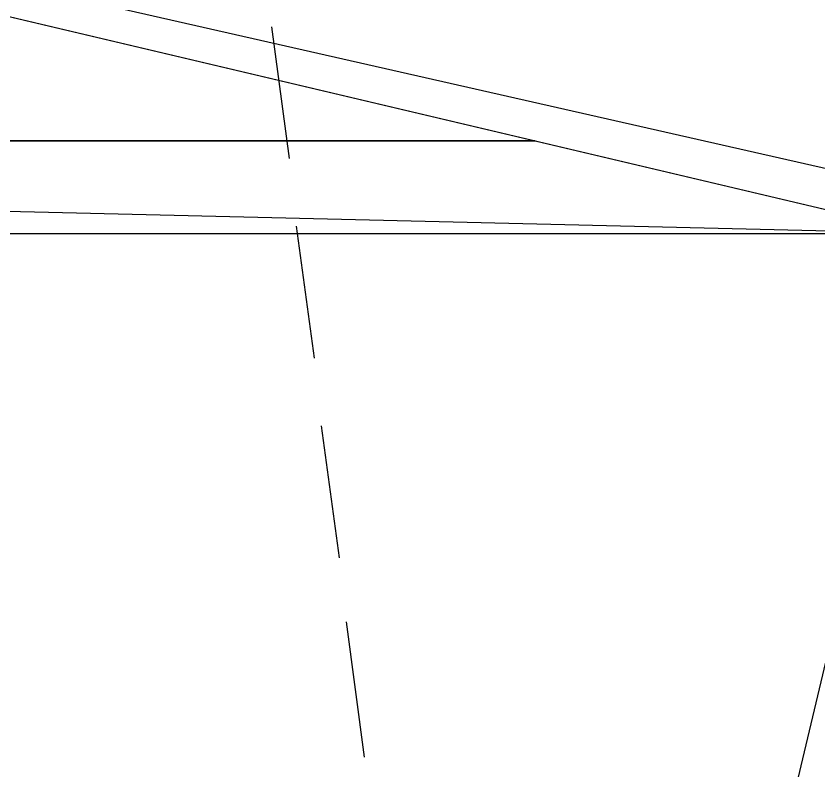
# Model space of a CAD drawing. Header units: feet. Extents: x -84 to 198, y -22 to 181.
# Drawn here: x 132.552 to 135.555, y 107.006 to 109.831 of the extents above; entities that cross this region are included whole.
import ezdxf

# ---------------------------------------------------------------- set-up
doc = ezdxf.new("R2010")
doc.units = ezdxf.units.FT
for name, color, linetype in [('A-AREA-UNIDAD', 30, 'CONTINUOUS'), ('A-LINEA', 7, 'CONTINUOUS'), ('A-MURO-CONCRETO', 8, 'CONTINUOUS')]:
    doc.layers.add(name, color=color, linetype=linetype)

msp = doc.modelspace()

# ---------------------------------------------------------------- linework, layer by layer
at = {"layer": 'A-AREA-UNIDAD'}
msp.add_lwpolyline([(99.648, 122.6133), (99.648, 121.6533), (99.04, 121.1378), (98.4, 118.0444), (98.8, 117.4578), (99.552, 117.2978), (99.68, 116.8889), (104.96, 115.7333), (105.072, 115.4133), (106.432, 115.0933), (106.72, 116.0533), (107.68, 116.0533), (114.448, 114.4533), (114.608, 113.4933), (121.76, 111.8044), (122, 112.4089), (123.072, 112.4089), (131.392, 110.4178), (132.4, 110.3644), (132.448, 109.9733), (135.808, 109.2089)], dxfattribs=at)
at = {"layer": 'A-LINEA'}
for p, q in [((133.5067, 109.7911), (133.5733, 109.2978)), ((133.6, 109.0444), (133.6667, 108.5511)), ((133.6933, 108.2978), (133.76, 107.8044)), ((133.7867, 107.5644), (133.8533, 107.0578))]:
    msp.add_line(p, q, dxfattribs=at)
msp.add_lwpolyline([(121.4533, 109.3644), (122.1467, 112.2844), (135.96, 109.0178), (135.2667, 106.0978), (121.4533, 109.3644)], dxfattribs=at)
at = {"layer": 'A-MURO-CONCRETO'}
for points in [[(122.1467, 112.2844), (134.4933, 109.3644), (121.4533, 109.3644), (122.1467, 112.2844), (122.1467, 112.2844)], [(121.4533, 109.3644), (122.92, 109.0178), (135.96, 109.0178), (121.4533, 109.3644)], [(121.4533, 109.3644), (134.4933, 109.3644), (135.96, 109.0178), (121.4533, 109.3644), (121.4533, 109.3644)], [(122.92, 109.0178), (135.96, 109.0178), (135.2667, 106.0978), (122.92, 109.0178), (122.92, 109.0178)]]:
    msp.add_lwpolyline(points, dxfattribs=at)

doc.saveas('drawing.dxf')
